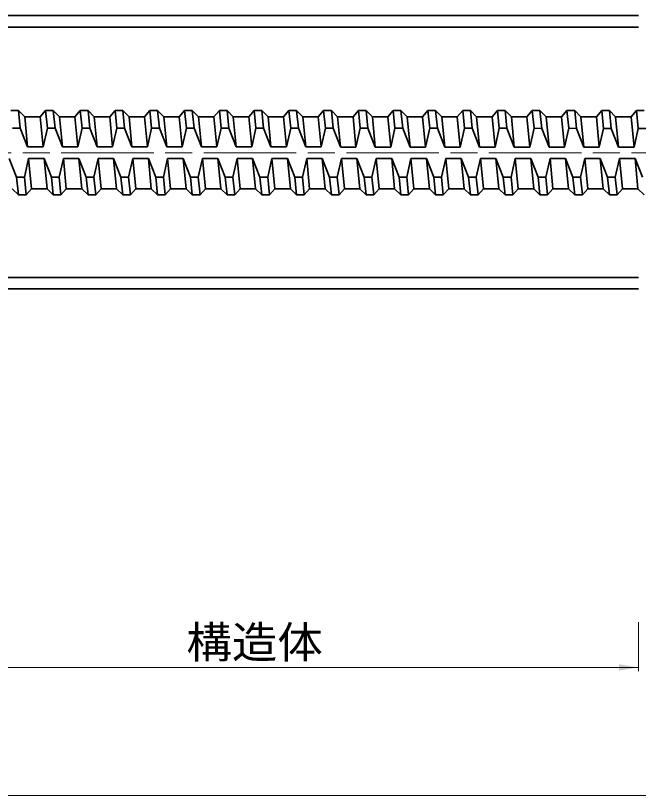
# Model space of a CAD drawing. Units: millimetres at full size, sheet at 1:2; details may follow other scales. Extents: x 2216 to 3898, y 1025 to 2213.
# Drawn here: x 2593.3 to 2754.9, y 1718.2 to 1920.7 of the extents above; entities that cross this region are included whole.
import ezdxf
from ezdxf.enums import TextEntityAlignment as Align

# ---------------------------------------------------------------- set-up
doc = ezdxf.new("R2010")
doc.units = ezdxf.units.MM
doc.header["$LTSCALE"] = 2
doc.linetypes.add('CHAIN', pattern=[18.5, 12, -1.5, 3.5, -1.5])
for name, color, linetype, lineweight in [('1外形線', 7, 'Continuous', 35), ('4中心線', 1, 'CHAIN', 15), ('6寸法線', 4, 'Continuous', 13)]:
    doc.layers.add(name, color=color, linetype=linetype, lineweight=lineweight)
doc.styles.add('ＭＳ Ｐゴシック', font='')
doc.styles.get('ＭＳ Ｐゴシック').set_extended_font_data('MS PGothic')

# ---------------------------------------------------------------- blocks, each defined once
blk = doc.blocks.new('filled_arrow')
at = {"color": 0, "linetype": 'Continuous', "lineweight": -2}
blk.add_solid([(7.5, 1.25), (0, 0), (7.5, -1.25)], dxfattribs=at)

msp = doc.modelspace()

# ---------------------------------------------------------------- linework, layer by layer
at = {"layer": '1外形線'}
for p, q in [((2754.938, 1920.694), (2555.699, 1920.699)), ((2754.938, 1917.694), (2555.699, 1917.699)), ((2594.003, 1896.043), (2592.002, 1896.043)), ((2594.003, 1896.043), (2595.619, 1894.443)), ((2594.478, 1891.424), (2594.003, 1896.042)), ((2601.026, 1896.043), (2599.633, 1894.442)), ((2603.027, 1896.042), (2601.026, 1896.043)), ((2601.502, 1891.424), (2601.026, 1896.043)), ((2603.027, 1896.042), (2604.643, 1894.442)), ((2603.502, 1891.424), (2603.027, 1896.042)), ((2610.051, 1896.042), (2608.658, 1894.442)), ((2612.051, 1896.042), (2610.051, 1896.042)), ((2610.526, 1891.424), (2610.051, 1896.042)), ((2612.051, 1896.042), (2613.668, 1894.442)), ((2612.526, 1891.423), (2612.051, 1896.042)), ((2619.074, 1896.042), (2617.681, 1894.442)), ((2621.075, 1896.042), (2619.074, 1896.042)), ((2619.55, 1891.423), (2619.074, 1896.042)), ((2621.075, 1896.042), (2622.691, 1894.441)), ((2621.55, 1891.423), (2621.075, 1896.042)), ((2628.098, 1896.041), (2626.705, 1894.441)), ((2630.099, 1896.042), (2628.098, 1896.041)), ((2628.574, 1891.423), (2628.098, 1896.041)), ((2630.099, 1896.042), (2631.715, 1894.441)), ((2630.574, 1891.423), (2630.099, 1896.041)), ((2637.122, 1896.041), (2635.729, 1894.441)), ((2639.123, 1896.041), (2637.122, 1896.041)), ((2637.598, 1891.423), (2637.122, 1896.041)), ((2639.123, 1896.041), (2640.739, 1894.441)), ((2639.598, 1891.423), (2639.123, 1896.041)), ((2646.147, 1896.041), (2644.754, 1894.441)), ((2648.147, 1896.041), (2646.147, 1896.041)), ((2646.622, 1891.422), (2646.147, 1896.041)), ((2648.147, 1896.041), (2649.764, 1894.441)), ((2648.622, 1891.422), (2648.147, 1896.041)), ((2655.17, 1896.041), (2653.777, 1894.44)), ((2657.171, 1896.04), (2655.17, 1896.041)), ((2655.646, 1891.422), (2655.17, 1896.041)), ((2657.171, 1896.04), (2658.787, 1894.44)), ((2657.646, 1891.422), (2657.171, 1896.04)), ((2664.194, 1896.04), (2662.801, 1894.44)), ((2666.195, 1896.041), (2664.194, 1896.04)), ((2664.67, 1891.422), (2664.194, 1896.04)), ((2666.195, 1896.041), (2667.811, 1894.44)), ((2666.67, 1891.422), (2666.195, 1896.04)), ((2673.218, 1896.04), (2671.825, 1894.44)), ((2675.218, 1896.04), (2673.218, 1896.04)), ((2673.694, 1891.422), (2673.218, 1896.04)), ((2675.218, 1896.04), (2676.835, 1894.44)), ((2675.694, 1891.421), (2675.218, 1896.04)), ((2682.243, 1896.039), (2680.85, 1894.439)), ((2684.243, 1896.039), (2682.243, 1896.039)), ((2682.718, 1891.421), (2682.243, 1896.039)), ((2684.243, 1896.039), (2685.86, 1894.439)), ((2684.718, 1891.421), (2684.243, 1896.039)), ((2691.266, 1896.039), (2689.873, 1894.439)), ((2693.267, 1896.039), (2691.266, 1896.039)), ((2691.742, 1891.421), (2691.266, 1896.039)), ((2693.267, 1896.039), (2694.883, 1894.439)), ((2693.742, 1891.421), (2693.267, 1896.039)), ((2700.29, 1896.039), (2698.897, 1894.439)), ((2702.291, 1896.04), (2700.29, 1896.039)), ((2700.766, 1891.421), (2700.29, 1896.039)), ((2702.291, 1896.04), (2703.907, 1894.439)), ((2702.766, 1891.42), (2702.291, 1896.039)), ((2709.314, 1896.039), (2707.921, 1894.439)), ((2711.314, 1896.038), (2709.314, 1896.039)), ((2709.79, 1891.421), (2709.314, 1896.039)), ((2711.314, 1896.038), (2712.931, 1894.439)), ((2711.79, 1891.42), (2711.314, 1896.038)), ((2718.339, 1896.038), (2716.946, 1894.438)), ((2720.339, 1896.038), (2718.339, 1896.038)), ((2718.814, 1891.42), (2718.339, 1896.038)), ((2720.339, 1896.038), (2721.956, 1894.438)), ((2720.814, 1891.42), (2720.339, 1896.038)), ((2727.362, 1896.038), (2725.969, 1894.438)), ((2729.363, 1896.038), (2727.362, 1896.038)), ((2727.838, 1891.42), (2727.362, 1896.038)), ((2729.363, 1896.038), (2730.979, 1894.438)), ((2729.838, 1891.419), (2729.363, 1896.038)), ((2736.386, 1896.038), (2734.993, 1894.438)), ((2738.387, 1896.038), (2736.386, 1896.038)), ((2736.862, 1891.42), (2736.386, 1896.038)), ((2738.387, 1896.038), (2740.003, 1894.438)), ((2738.862, 1891.419), (2738.387, 1896.038)), ((2745.41, 1896.038), (2744.017, 1894.437)), ((2747.41, 1896.037), (2745.41, 1896.038)), ((2745.886, 1891.419), (2745.41, 1896.038)), ((2747.41, 1896.037), (2749.027, 1894.437)), ((2747.886, 1891.419), (2747.41, 1896.037)), ((2754.435, 1896.037), (2753.042, 1894.437)), ((2754.91, 1891.419), (2754.435, 1896.037)), ((2756.435, 1896.037), (2754.435, 1896.037)), ((2599.633, 1894.442), (2595.619, 1894.443)), ((2596.384, 1886.574), (2595.619, 1894.443)), ((2600.397, 1886.574), (2599.633, 1894.442)), ((2605.407, 1886.574), (2604.643, 1894.442)), ((2608.658, 1894.442), (2604.644, 1894.442)), ((2609.422, 1886.574), (2608.658, 1894.442)), ((2614.432, 1886.574), (2613.668, 1894.442)), ((2617.681, 1894.442), (2613.668, 1894.442)), ((2618.446, 1886.573), (2617.681, 1894.442)), ((2626.705, 1894.441), (2622.691, 1894.441)), ((2623.456, 1886.573), (2622.691, 1894.441)), ((2627.469, 1886.573), (2626.705, 1894.441)), ((2635.729, 1894.441), (2631.715, 1894.441)), ((2632.48, 1886.573), (2631.715, 1894.441)), ((2636.493, 1886.573), (2635.729, 1894.441)), ((2641.503, 1886.573), (2640.739, 1894.441)), ((2644.754, 1894.441), (2640.74, 1894.441)), ((2645.518, 1886.572), (2644.754, 1894.441)), ((2650.528, 1886.572), (2649.764, 1894.441)), ((2653.777, 1894.44), (2649.764, 1894.441)), ((2654.542, 1886.572), (2653.777, 1894.44)), ((2662.801, 1894.44), (2658.787, 1894.44)), ((2659.552, 1886.572), (2658.787, 1894.44)), ((2663.565, 1886.572), (2662.801, 1894.44)), ((2671.825, 1894.44), (2667.811, 1894.44)), ((2668.576, 1886.572), (2667.811, 1894.44)), ((2672.589, 1886.572), (2671.825, 1894.44)), ((2677.599, 1886.572), (2676.835, 1894.44)), ((2680.85, 1894.439), (2676.836, 1894.439)), ((2681.614, 1886.571), (2680.85, 1894.439)), ((2686.624, 1886.571), (2685.86, 1894.439)), ((2689.873, 1894.439), (2685.86, 1894.439)), ((2690.638, 1886.571), (2689.873, 1894.439)), ((2698.897, 1894.439), (2694.883, 1894.439)), ((2695.648, 1886.571), (2694.883, 1894.439)), ((2699.661, 1886.571), (2698.897, 1894.439)), ((2707.921, 1894.439), (2703.907, 1894.439)), ((2704.672, 1886.571), (2703.907, 1894.439)), ((2708.685, 1886.571), (2707.921, 1894.439)), ((2713.695, 1886.571), (2712.931, 1894.439)), ((2716.946, 1894.438), (2712.932, 1894.438)), ((2717.71, 1886.57), (2716.946, 1894.438)), ((2722.72, 1886.57), (2721.956, 1894.438)), ((2725.969, 1894.438), (2721.956, 1894.438)), ((2726.734, 1886.57), (2725.969, 1894.438)), ((2734.993, 1894.438), (2730.979, 1894.438)), ((2731.744, 1886.57), (2730.979, 1894.438)), ((2735.757, 1886.57), (2734.993, 1894.438)), ((2744.017, 1894.437), (2740.003, 1894.438)), ((2740.768, 1886.569), (2740.003, 1894.438)), ((2744.781, 1886.569), (2744.017, 1894.437)), ((2749.791, 1886.569), (2749.027, 1894.437)), ((2753.042, 1894.437), (2749.028, 1894.437)), ((2753.806, 1886.569), (2753.042, 1894.437)), ((2592.478, 1891.424), (2594.478, 1891.424)), ((2594.478, 1891.424), (2596.384, 1886.574)), ((2601.502, 1891.424), (2600.397, 1886.574)), ((2601.502, 1891.424), (2603.502, 1891.424)), ((2603.502, 1891.424), (2605.408, 1886.574)), ((2610.526, 1891.424), (2609.422, 1886.574)), ((2610.526, 1891.424), (2612.526, 1891.423)), ((2612.526, 1891.423), (2614.432, 1886.574)), ((2619.55, 1891.423), (2618.446, 1886.573)), ((2619.55, 1891.423), (2621.55, 1891.423)), ((2621.55, 1891.423), (2623.456, 1886.573)), ((2628.574, 1891.423), (2627.469, 1886.573)), ((2628.574, 1891.423), (2630.574, 1891.423)), ((2630.574, 1891.423), (2632.48, 1886.573)), ((2637.598, 1891.423), (2636.493, 1886.573)), ((2637.598, 1891.423), (2639.598, 1891.423)), ((2639.598, 1891.423), (2641.504, 1886.573)), ((2646.622, 1891.422), (2645.518, 1886.572)), ((2646.622, 1891.422), (2648.622, 1891.422)), ((2648.622, 1891.422), (2650.528, 1886.572)), ((2655.646, 1891.422), (2654.542, 1886.572)), ((2655.646, 1891.422), (2657.646, 1891.422)), ((2657.646, 1891.422), (2659.552, 1886.572)), ((2664.67, 1891.422), (2663.565, 1886.572)), ((2664.67, 1891.422), (2666.67, 1891.422)), ((2666.67, 1891.422), (2668.576, 1886.572)), ((2673.694, 1891.422), (2672.589, 1886.572)), ((2673.694, 1891.422), (2675.694, 1891.421)), ((2675.694, 1891.421), (2677.6, 1886.572)), ((2682.718, 1891.421), (2681.614, 1886.571)), ((2682.718, 1891.421), (2684.718, 1891.421)), ((2684.718, 1891.421), (2686.624, 1886.571)), ((2691.742, 1891.421), (2690.638, 1886.571)), ((2691.742, 1891.421), (2693.742, 1891.421)), ((2693.742, 1891.421), (2695.648, 1886.571)), ((2700.766, 1891.421), (2699.661, 1886.571)), ((2700.766, 1891.421), (2702.766, 1891.42)), ((2702.766, 1891.42), (2704.672, 1886.571)), ((2709.79, 1891.421), (2708.685, 1886.571)), ((2709.79, 1891.421), (2711.79, 1891.42)), ((2711.79, 1891.42), (2713.696, 1886.571)), ((2718.814, 1891.42), (2717.71, 1886.57)), ((2718.814, 1891.42), (2720.814, 1891.42)), ((2720.814, 1891.42), (2722.72, 1886.57)), ((2727.838, 1891.42), (2726.734, 1886.57)), ((2727.838, 1891.42), (2729.838, 1891.419)), ((2729.838, 1891.419), (2731.744, 1886.57)), ((2736.862, 1891.42), (2735.757, 1886.57)), ((2736.862, 1891.42), (2738.862, 1891.419)), ((2738.862, 1891.419), (2740.768, 1886.569)), ((2745.886, 1891.419), (2744.781, 1886.569)), ((2745.886, 1891.419), (2747.886, 1891.419)), ((2747.886, 1891.419), (2749.792, 1886.569)), ((2754.91, 1891.419), (2753.806, 1886.569)), ((2754.91, 1891.419), (2756.91, 1891.419)), ((2600.397, 1886.574), (2596.384, 1886.574)), ((2609.422, 1886.574), (2605.408, 1886.574)), ((2618.446, 1886.573), (2614.432, 1886.574)), ((2627.469, 1886.573), (2623.456, 1886.573)), ((2636.493, 1886.573), (2632.48, 1886.573)), ((2645.518, 1886.572), (2641.504, 1886.573)), ((2654.542, 1886.572), (2650.528, 1886.572)), ((2663.565, 1886.572), (2659.552, 1886.572)), ((2672.589, 1886.572), (2668.576, 1886.572)), ((2681.614, 1886.571), (2677.6, 1886.571)), ((2690.638, 1886.571), (2686.624, 1886.571)), ((2699.661, 1886.571), (2695.648, 1886.571)), ((2708.685, 1886.571), (2704.672, 1886.571)), ((2717.71, 1886.57), (2713.696, 1886.57)), ((2726.734, 1886.57), (2722.72, 1886.57)), ((2735.757, 1886.57), (2731.744, 1886.57)), ((2744.781, 1886.569), (2740.768, 1886.569)), ((2753.806, 1886.569), (2749.792, 1886.569)), ((2593.527, 1878.724), (2591.621, 1883.575)), ((2595.527, 1878.725), (2596.631, 1883.574)), ((2600.645, 1883.575), (2596.631, 1883.574)), ((2597.395, 1875.742), (2596.631, 1883.574)), ((2601.409, 1875.742), (2600.645, 1883.575)), ((2602.551, 1878.724), (2600.645, 1883.575)), ((2604.551, 1878.725), (2605.655, 1883.574)), ((2606.42, 1875.742), (2605.655, 1883.574)), ((2609.67, 1883.574), (2605.656, 1883.574)), ((2610.434, 1875.742), (2609.67, 1883.574)), ((2611.575, 1878.723), (2609.67, 1883.574)), ((2613.576, 1878.724), (2614.68, 1883.574)), ((2615.444, 1875.742), (2614.68, 1883.574)), ((2618.694, 1883.573), (2614.68, 1883.574)), ((2619.458, 1875.741), (2618.694, 1883.573)), ((2620.599, 1878.723), (2618.694, 1883.573)), ((2622.599, 1878.724), (2623.704, 1883.573)), ((2627.717, 1883.574), (2623.704, 1883.573)), ((2624.468, 1875.741), (2623.704, 1883.574)), ((2628.481, 1875.741), (2627.717, 1883.574)), ((2629.623, 1878.723), (2627.717, 1883.574)), ((2631.623, 1878.724), (2632.727, 1883.572)), ((2636.741, 1883.574), (2632.727, 1883.572)), ((2633.491, 1875.741), (2632.727, 1883.572)), ((2637.505, 1875.741), (2636.741, 1883.574)), ((2638.647, 1878.723), (2636.741, 1883.574)), ((2640.647, 1878.724), (2641.751, 1883.573)), ((2642.516, 1875.741), (2641.751, 1883.573)), ((2645.766, 1883.573), (2641.752, 1883.573)), ((2646.53, 1875.741), (2645.766, 1883.573)), ((2647.671, 1878.722), (2645.766, 1883.573)), ((2649.672, 1878.723), (2650.776, 1883.573)), ((2651.54, 1875.74), (2650.776, 1883.573)), ((2654.79, 1883.572), (2650.776, 1883.573)), ((2655.554, 1875.74), (2654.79, 1883.572)), ((2656.695, 1878.722), (2654.79, 1883.572)), ((2658.695, 1878.723), (2659.8, 1883.572)), ((2660.564, 1875.74), (2659.8, 1883.573)), ((2663.813, 1883.572), (2659.8, 1883.572)), ((2664.577, 1875.74), (2663.813, 1883.572)), ((2665.719, 1878.722), (2663.813, 1883.572)), ((2667.719, 1878.722), (2668.823, 1883.571)), ((2672.837, 1883.572), (2668.823, 1883.571)), ((2669.587, 1875.74), (2668.823, 1883.571)), ((2673.601, 1875.74), (2672.837, 1883.572)), ((2674.743, 1878.722), (2672.837, 1883.572)), ((2676.743, 1878.722), (2677.847, 1883.572)), ((2678.612, 1875.739), (2677.847, 1883.572)), ((2681.862, 1883.572), (2677.848, 1883.572)), ((2682.626, 1875.739), (2681.862, 1883.572)), ((2683.767, 1878.721), (2681.862, 1883.572)), ((2685.768, 1878.722), (2686.872, 1883.572)), ((2687.636, 1875.739), (2686.872, 1883.572)), ((2690.886, 1883.57), (2686.872, 1883.572)), ((2691.65, 1875.739), (2690.886, 1883.57)), ((2692.791, 1878.721), (2690.886, 1883.57)), ((2694.791, 1878.722), (2695.896, 1883.57)), ((2699.909, 1883.571), (2695.896, 1883.57)), ((2696.66, 1875.739), (2695.896, 1883.571)), ((2700.673, 1875.738), (2699.909, 1883.571)), ((2701.815, 1878.721), (2699.909, 1883.571)), ((2703.815, 1878.721), (2704.919, 1883.57)), ((2708.933, 1883.571), (2704.919, 1883.57)), ((2705.683, 1875.739), (2704.919, 1883.57)), ((2709.697, 1875.739), (2708.933, 1883.571)), ((2710.839, 1878.72), (2708.933, 1883.571)), ((2712.839, 1878.721), (2713.943, 1883.571)), ((2714.708, 1875.738), (2713.943, 1883.571)), ((2717.958, 1883.57), (2713.944, 1883.571)), ((2718.722, 1875.738), (2717.958, 1883.57)), ((2719.863, 1878.72), (2717.958, 1883.57)), ((2721.864, 1878.72), (2722.968, 1883.57)), ((2723.732, 1875.738), (2722.968, 1883.57)), ((2726.982, 1883.569), (2722.968, 1883.57)), ((2727.746, 1875.738), (2726.982, 1883.569)), ((2728.887, 1878.72), (2726.982, 1883.569)), ((2730.887, 1878.72), (2731.992, 1883.569)), ((2736.005, 1883.57), (2731.992, 1883.569)), ((2732.756, 1875.738), (2731.992, 1883.57)), ((2736.769, 1875.737), (2736.005, 1883.57)), ((2737.911, 1878.719), (2736.005, 1883.57)), ((2739.911, 1878.72), (2741.015, 1883.569)), ((2745.029, 1883.57), (2741.015, 1883.569)), ((2741.779, 1875.737), (2741.015, 1883.569)), ((2745.793, 1875.737), (2745.029, 1883.57)), ((2746.935, 1878.719), (2745.029, 1883.57)), ((2748.935, 1878.72), (2750.039, 1883.569)), ((2750.804, 1875.737), (2750.039, 1883.569)), ((2754.054, 1883.569), (2750.04, 1883.569)), ((2755.959, 1878.718), (2754.054, 1883.569)), ((2754.818, 1875.737), (2754.054, 1883.569)), ((2593.527, 1878.724), (2595.527, 1878.725)), ((2594.002, 1874.144), (2593.527, 1878.724)), ((2596.002, 1874.143), (2595.527, 1878.725)), ((2602.551, 1878.724), (2604.551, 1878.725)), ((2603.026, 1874.143), (2602.551, 1878.724)), ((2605.026, 1874.143), (2604.551, 1878.725)), ((2611.575, 1878.723), (2613.576, 1878.724)), ((2612.051, 1874.143), (2611.575, 1878.723)), ((2614.05, 1874.143), (2613.576, 1878.724)), ((2620.599, 1878.723), (2622.599, 1878.724)), ((2621.074, 1874.143), (2620.599, 1878.723)), ((2623.074, 1874.142), (2622.599, 1878.724)), ((2629.623, 1878.723), (2631.623, 1878.724)), ((2630.098, 1874.142), (2629.623, 1878.723)), ((2632.098, 1874.142), (2631.623, 1878.724)), ((2638.647, 1878.723), (2640.647, 1878.724)), ((2639.122, 1874.142), (2638.647, 1878.723)), ((2641.122, 1874.142), (2640.647, 1878.724)), ((2647.671, 1878.722), (2649.672, 1878.723)), ((2648.147, 1874.141), (2647.671, 1878.722)), ((2650.146, 1874.141), (2649.672, 1878.723)), ((2656.695, 1878.722), (2658.695, 1878.723)), ((2657.17, 1874.141), (2656.695, 1878.722)), ((2659.17, 1874.141), (2658.695, 1878.723)), ((2666.194, 1874.141), (2665.719, 1878.722)), ((2665.719, 1878.722), (2667.719, 1878.722)), ((2668.194, 1874.141), (2667.719, 1878.722)), ((2675.218, 1874.141), (2674.743, 1878.722)), ((2674.743, 1878.722), (2676.743, 1878.722)), ((2677.218, 1874.141), (2676.743, 1878.722)), ((2683.767, 1878.721), (2685.768, 1878.722)), ((2684.243, 1874.14), (2683.767, 1878.721)), ((2686.242, 1874.14), (2685.768, 1878.722)), ((2692.791, 1878.721), (2694.791, 1878.722)), ((2693.266, 1874.14), (2692.791, 1878.721)), ((2695.266, 1874.14), (2694.791, 1878.722)), ((2702.29, 1874.14), (2701.815, 1878.721)), ((2701.815, 1878.721), (2703.815, 1878.721)), ((2704.29, 1874.139), (2703.815, 1878.721)), ((2710.839, 1878.72), (2712.839, 1878.721)), ((2711.314, 1874.139), (2710.839, 1878.72)), ((2713.314, 1874.139), (2712.839, 1878.721)), ((2720.339, 1874.139), (2719.863, 1878.72)), ((2719.863, 1878.72), (2721.864, 1878.72)), ((2722.338, 1874.139), (2721.864, 1878.72)), ((2729.362, 1874.139), (2728.887, 1878.72)), ((2728.887, 1878.72), (2730.887, 1878.72)), ((2731.362, 1874.139), (2730.887, 1878.72)), ((2737.911, 1878.719), (2739.911, 1878.72)), ((2738.386, 1874.139), (2737.911, 1878.719)), ((2740.386, 1874.138), (2739.911, 1878.72)), ((2746.935, 1878.719), (2748.935, 1878.72)), ((2747.41, 1874.138), (2746.935, 1878.719)), ((2749.41, 1874.138), (2748.935, 1878.72)), ((2594.002, 1874.144), (2592.385, 1875.742)), ((2596.002, 1874.143), (2597.396, 1875.742)), ((2601.409, 1875.742), (2597.396, 1875.742)), ((2603.026, 1874.143), (2601.409, 1875.742)), ((2605.026, 1874.143), (2606.42, 1875.742)), ((2610.434, 1875.742), (2606.42, 1875.742)), ((2612.051, 1874.143), (2610.434, 1875.742)), ((2614.05, 1874.143), (2615.444, 1875.742)), ((2619.458, 1875.741), (2615.444, 1875.742)), ((2621.074, 1874.143), (2619.458, 1875.741)), ((2623.074, 1874.142), (2624.468, 1875.741)), ((2628.481, 1875.741), (2624.468, 1875.741)), ((2630.098, 1874.142), (2628.481, 1875.741)), ((2632.098, 1874.142), (2633.492, 1875.741)), ((2637.505, 1875.741), (2633.492, 1875.741)), ((2639.122, 1874.142), (2637.505, 1875.741)), ((2641.122, 1874.142), (2642.516, 1875.741)), ((2646.53, 1875.741), (2642.516, 1875.741)), ((2648.147, 1874.141), (2646.53, 1875.741)), ((2650.146, 1874.141), (2651.54, 1875.74)), ((2655.554, 1875.74), (2651.54, 1875.74)), ((2657.17, 1874.141), (2655.554, 1875.74)), ((2659.17, 1874.141), (2660.564, 1875.74)), ((2664.577, 1875.74), (2660.564, 1875.74)), ((2666.194, 1874.141), (2664.577, 1875.74)), ((2668.194, 1874.141), (2669.588, 1875.74)), ((2673.601, 1875.74), (2669.588, 1875.74)), ((2675.218, 1874.141), (2673.601, 1875.74)), ((2677.218, 1874.141), (2678.612, 1875.739)), ((2682.626, 1875.739), (2678.612, 1875.739)), ((2684.243, 1874.14), (2682.626, 1875.739)), ((2686.242, 1874.14), (2687.636, 1875.739)), ((2691.65, 1875.739), (2687.636, 1875.739)), ((2693.266, 1874.14), (2691.65, 1875.739)), ((2695.266, 1874.14), (2696.66, 1875.739)), ((2700.673, 1875.738), (2696.66, 1875.739)), ((2702.29, 1874.14), (2700.673, 1875.738)), ((2704.29, 1874.139), (2705.683, 1875.739)), ((2709.697, 1875.739), (2705.683, 1875.739)), ((2711.314, 1874.139), (2709.697, 1875.739)), ((2713.314, 1874.139), (2714.707, 1875.738)), ((2718.722, 1875.738), (2714.708, 1875.738)), ((2720.339, 1874.139), (2718.722, 1875.738)), ((2722.338, 1874.139), (2723.732, 1875.738)), ((2727.746, 1875.738), (2723.732, 1875.738)), ((2729.362, 1874.139), (2727.746, 1875.738)), ((2731.362, 1874.139), (2732.756, 1875.738)), ((2736.769, 1875.737), (2732.756, 1875.738)), ((2738.386, 1874.139), (2736.769, 1875.737)), ((2740.386, 1874.138), (2741.779, 1875.737)), ((2745.793, 1875.737), (2741.779, 1875.737)), ((2747.41, 1874.138), (2745.793, 1875.737)), ((2749.41, 1874.138), (2750.803, 1875.737)), ((2754.818, 1875.737), (2750.804, 1875.737)), ((2756.435, 1874.138), (2754.818, 1875.737)), ((2596.002, 1874.143), (2594.002, 1874.144)), ((2605.026, 1874.143), (2603.026, 1874.143)), ((2614.05, 1874.143), (2612.051, 1874.143)), ((2623.074, 1874.142), (2621.074, 1874.143)), ((2632.098, 1874.142), (2630.098, 1874.142)), ((2641.122, 1874.142), (2639.122, 1874.142)), ((2650.146, 1874.141), (2648.147, 1874.141)), ((2659.17, 1874.141), (2657.17, 1874.141)), ((2668.194, 1874.141), (2666.194, 1874.141)), ((2677.218, 1874.141), (2675.218, 1874.141)), ((2686.242, 1874.14), (2684.243, 1874.14)), ((2695.266, 1874.14), (2693.266, 1874.14)), ((2704.29, 1874.139), (2702.29, 1874.14)), ((2713.314, 1874.139), (2711.314, 1874.139)), ((2722.338, 1874.139), (2720.339, 1874.139)), ((2731.362, 1874.139), (2729.362, 1874.139)), ((2740.386, 1874.138), (2738.386, 1874.139)), ((2749.41, 1874.138), (2747.41, 1874.138)), ((2754.935, 1852.694), (2555.697, 1852.7)), ((2754.935, 1849.694), (2555.697, 1849.7))]:
    msp.add_line(p, q, dxfattribs=at)
at = {"layer": '4中心線'}
msp.add_line((3776.12, 1885.079), (2437.655, 1885.079), dxfattribs=at)
at = {"layer": '6寸法線'}
for p, q in [((2754.925, 1763.159), (2754.925, 1750.401)), ((2555.687, 1751.401), (2754.925, 1751.401)), ((2500.051, 1718.17), (3736.718, 1718.17))]:
    msp.add_line(p, q, dxfattribs=at)

# ---------------------------------------------------------------- block references
at = {"layer": '6寸法線', "xscale": 0.667, "yscale": 0.667, "rotation": 180}
msp.add_blockref('filled_arrow', (2754.925, 1751.401), dxfattribs=at)

# ---------------------------------------------------------------- texts
at = {"layer": '6寸法線', "style": 'ＭＳ Ｐゴシック', "width": 1.05}
msp.add_text('構造体', height=8.248, dxfattribs=at).set_placement((2655.306, 1757.941), align=Align.MIDDLE_CENTER)

doc.saveas('drawing.dxf')
